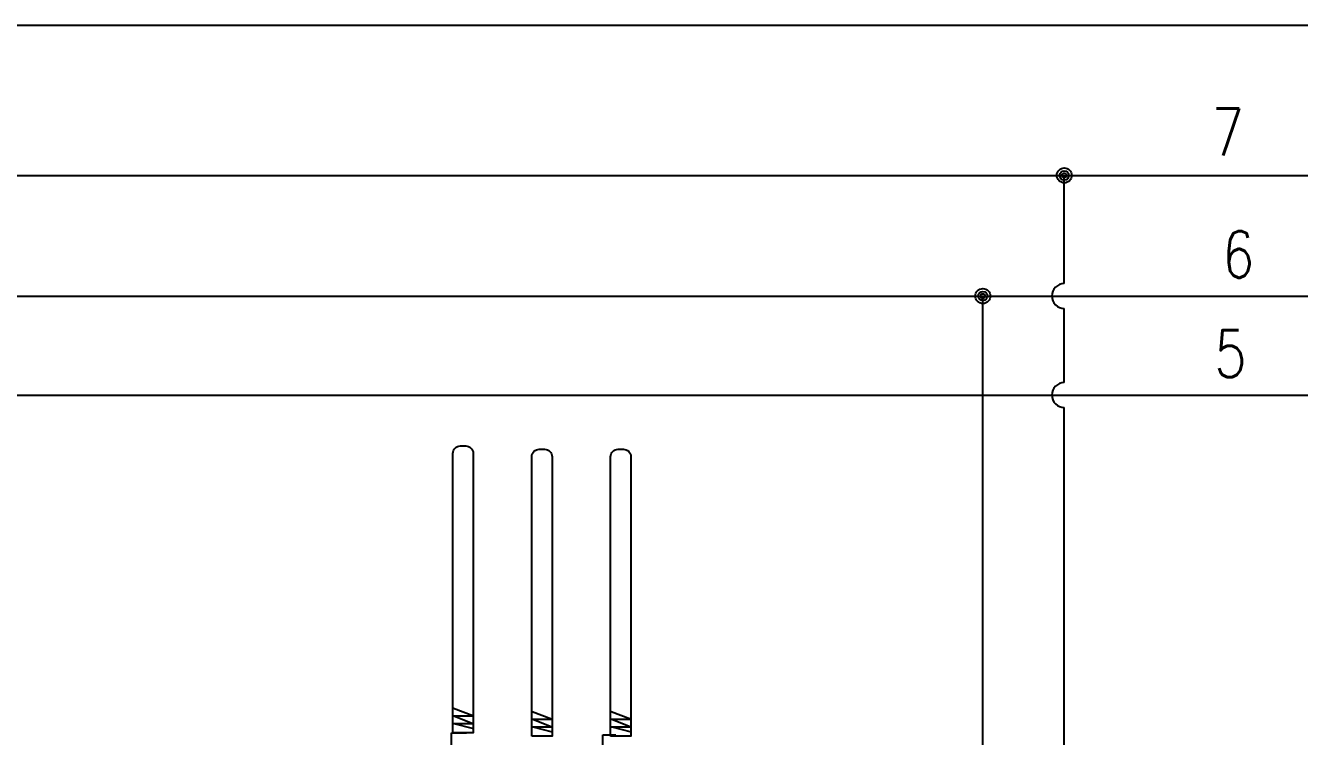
# Model space of a CAD drawing. Header units: inches. Extents: x 18.7 to 39.4, y 4.3 to 20.5.
# Drawn here: x 23.49 to 28.59, y 17.67 to 20.52 of the extents above; entities that cross this region are included whole.
import ezdxf
from ezdxf.enums import TextEntityAlignment as Align

# ---------------------------------------------------------------- set-up
doc = ezdxf.new("R2010")
doc.units = ezdxf.units.IN
doc.header["$MEASUREMENT"] = 0
for name, color, linetype in [('BLK_12AWG', 7, 'Continuous'), ('SYMS', 7, 'Continuous'), ('WIREFIXED', 7, 'Continuous'), ('WIRENO', 250, 'Continuous'), ('WIRES', 7, 'Continuous')]:
    doc.layers.add(name, color=color, linetype=linetype)
doc.styles.add('WD', font='romans.shx')

# ---------------------------------------------------------------- blocks, each defined once
blk = doc.blocks.new('WD_WNV')
at = {"style": 'WD', "flags": 1}
for tag, p in [('W01USER', (-0.0625, 0.0938)), ('W02USER', (-0.0625, 0.0859)), ('W03USER', (-0.0625, 0.0781)), ('W04USER', (-0.0625, 0.0703)), ('W05USER', (-0.0625, 0.0625)), ('W06USER', (-0.0625, 0.0547)), ('W07USER', (-0.0625, 0.0469)), ('W08USER', (-0.0625, 0.0391)), ('W09USER', (-0.0625, 0.0312)), ('W10USER', (-0.0625, 0.0234))]:
    blk.add_attdef(tag, text='', height=0.005, dxfattribs=at).set_placement(p, align=Align.CENTER)
at = {"linetype": 'Continuous', "style": 'WD', "width": 0.8}
blk.add_attdef('WIRENO', text='', height=0.125, dxfattribs=at).set_placement((-0.05, 0), align=Align.MIDDLE_RIGHT)
blk = doc.blocks.new('Nivel')
at = {"layer": 'WIRENO'}
for p, q in [((103.382, 60.008), (103.743, 61.39)), ((103.743, 61.39), (103.743, 60.098)), ((103.743, 60.098), (104.254, 61.39)), ((104.254, 61.39), (104.254, 60.068)), ((104.254, 60.068), (104.736, 61.36))]:
    blk.add_line(p, q, dxfattribs=at)
blk.add_lwpolyline([(103.12, 61.395), (121.771, 61.395, -0.414214), (122.271, 60.895), (122.271, 60.542, -0.414214), (121.771, 60.042), (103.12, 60.042)], format="xyb", close=True, dxfattribs=at)
blk = doc.blocks.new('WDDOT')
for radius in [0.03, 0.0187, 0.00929]:
    blk.add_circle((0, 0), radius)

msp = doc.modelspace()

# ---------------------------------------------------------------- linework, layer by layer
at = {"color": 7, "linetype": 'Continuous'}
msp.add_line((39.4087, 20.5161), (18.6587, 20.5161), dxfattribs=at)
at = {"layer": 'BLK_12AWG'}
for p, q in [((19.5714, 19.9155), (37.9464, 19.9155)), ((27.6496, 19.4822), (27.6496, 19.9155)), ((19.591, 19.4322), (37.966, 19.4322)), ((27.3235, 16.3199), (27.3235, 19.4322)), ((27.6496, 19.0854), (27.6496, 19.3822)), ((19.5406, 19.0354), (37.9156, 19.0354)), ((27.6496, 16.317), (27.6496, 18.9854))]:
    msp.add_line(p, q, dxfattribs=at)
for centre in [(27.6496, 19.4322), (27.6496, 19.0354)]:
    msp.add_arc(centre, 0.05, 90, 270, dxfattribs=at)
at = {"layer": 'WIRES'}
for p, q in [((25.1956, 16.3402), (25.1956, 17.6828)), ((25.1956, 17.6828), (25.2562, 17.6828)), ((25.8022, 16.3531), (25.8022, 17.6742)), ((25.8022, 17.6742), (25.8542, 17.6742))]:
    msp.add_line(p, q, dxfattribs=at)

# ---------------------------------------------------------------- block references
at = {"layer": 'SYMS'}
for p in [(27.6496, 19.9155), (27.3235, 19.4322)]:
    msp.add_blockref('WDDOT', p, dxfattribs=at)
at = {"layer": 'WIREFIXED'}
ref = msp.add_blockref('WD_WNV', (28.5344, 20.1448), dxfattribs=dict(at, xscale=1.5, yscale=1.5, zscale=1.5))
ref.add_attrib('WIRENOF', '7', dxfattribs={"linetype": 'Continuous', "height": 0.1875, "style": 'WD', "width": 0.8}).set_placement((28.3685, 20.0895), align=Align.MIDDLE_RIGHT)
ref = msp.add_blockref('WD_WNV', (28.5765, 19.6541), dxfattribs=dict(at, xscale=1.5, yscale=1.5, zscale=1.5))
ref.add_attrib('WIRENOF', '6', dxfattribs={"linetype": 'Continuous', "height": 0.1875, "style": 'WD', "width": 0.8}).set_placement((28.4106, 19.5988), align=Align.MIDDLE_RIGHT)
ref = msp.add_blockref('WD_WNV', (28.5448, 19.2563), dxfattribs=dict(at, xscale=1.5, yscale=1.5, zscale=1.5))
ref.add_attrib('WIRENOF', '5', dxfattribs={"linetype": 'Continuous', "height": 0.1875, "style": 'WD', "width": 0.8}).set_placement((28.3789, 19.201), align=Align.MIDDLE_RIGHT)
at = {"layer": 'WIRENO', "xscale": 0.06, "yscale": 0.06, "zscale": 0.06, "rotation": 90}
for p in [(28.8855, 11.4954), (29.2012, 11.4822), (29.517, 11.4822)]:
    msp.add_blockref('Nivel', p, dxfattribs=at)

doc.saveas('drawing.dxf')
